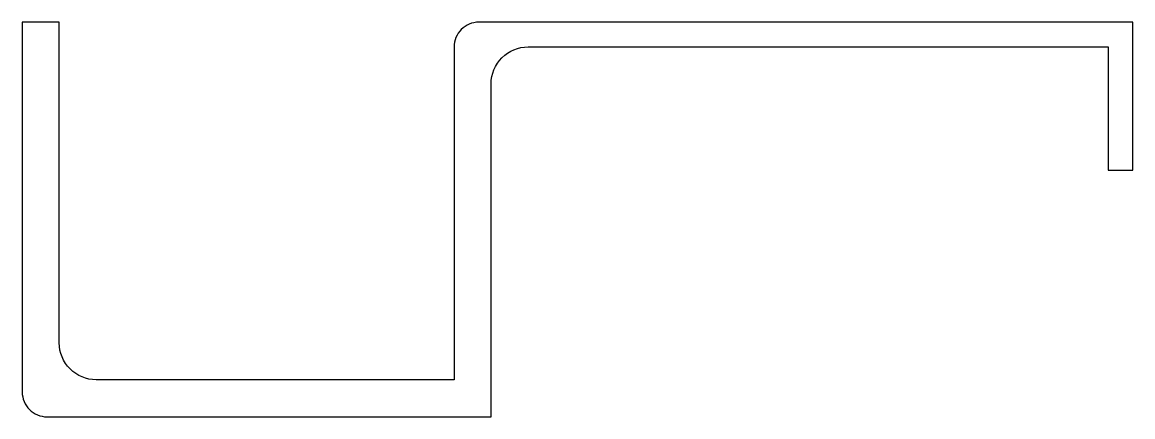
# Model space of a CAD drawing. Extents: x 187.2 to 277.2, y 238.1 to 270.1.
import ezdxf

# ---------------------------------------------------------------- set-up
doc = ezdxf.new("R2010")
doc.units = 0
doc.layers.add('ANA', color=220, linetype='CONTINUOUS')

msp = doc.modelspace()

# ---------------------------------------------------------------- linework, layer by layer
at = {"layer": 'ANA'}
msp.add_lwpolyline([(189.176, 238.138), (225.176, 238.138), (225.176, 265.138, -0.414214), (228.176, 268.138), (275.176, 268.138), (275.176, 258.138), (277.176, 258.138), (277.176, 270.138), (224.176, 270.138, 0.414214), (222.176, 268.138), (222.176, 241.138), (193.176, 241.138, -0.414214), (190.176, 244.138), (190.176, 270.138), (187.176, 270.138), (187.176, 240.138, 0.414214)], format="xyb", close=True, dxfattribs=at)

doc.saveas('drawing.dxf')
